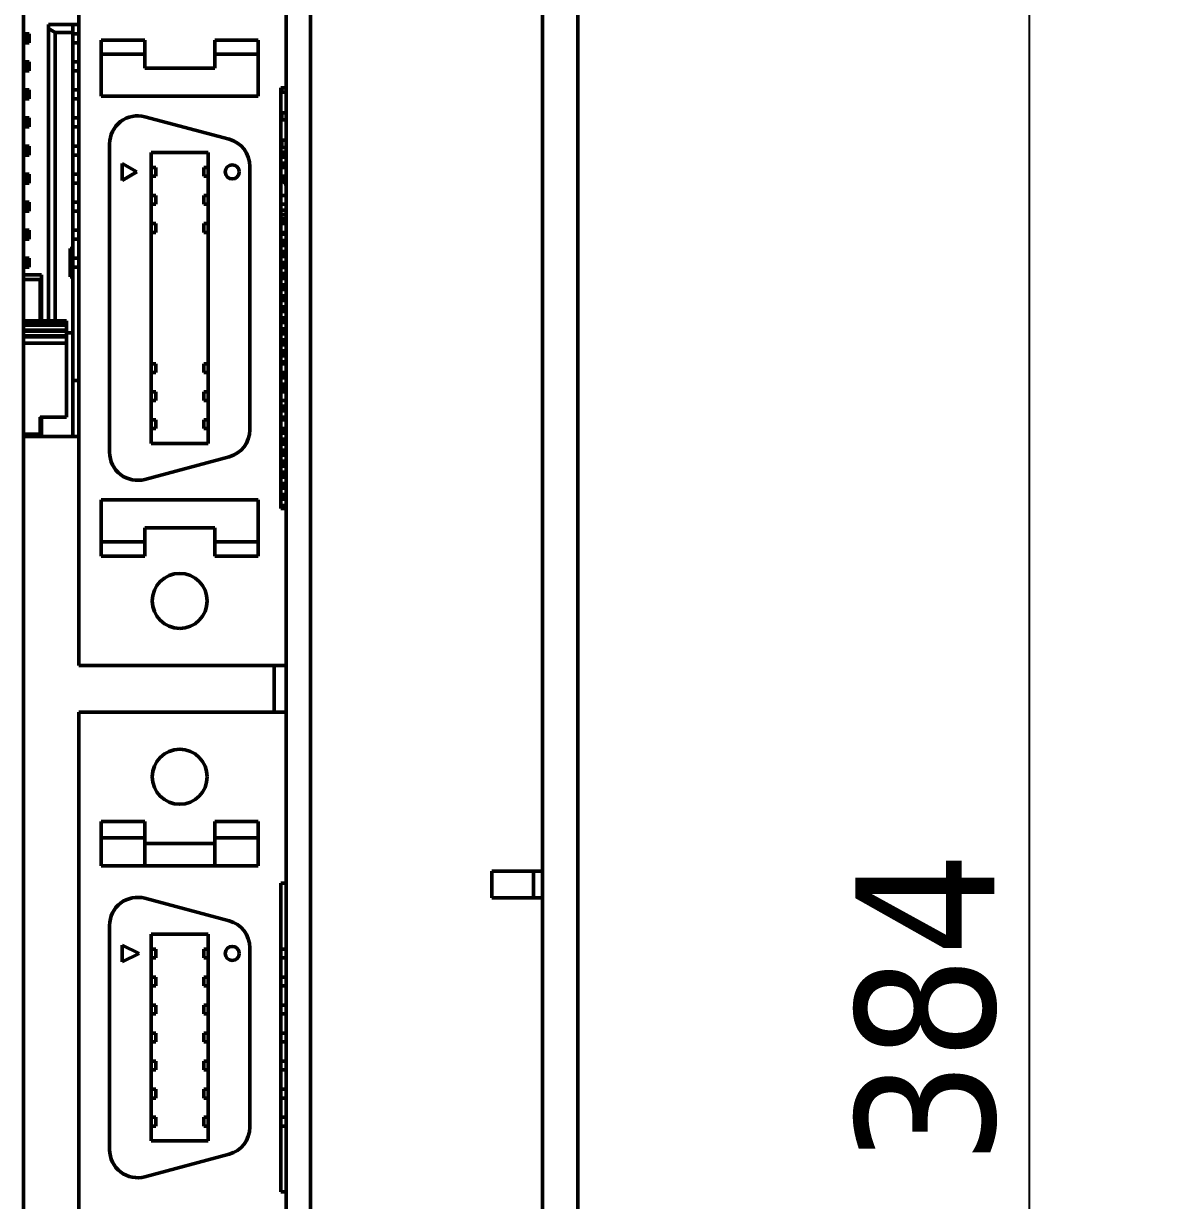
# Model space of a CAD drawing. Header units: millimetres. Extents: x 2121 to 4904, y 892 to 1933.
# Drawn here: x 2540 to 2591.2, y 1483.8 to 1537.1 of the extents above; entities that cross this region are included whole.
import ezdxf

# ---------------------------------------------------------------- set-up
doc = ezdxf.new("R2010")
doc.units = ezdxf.units.MM
doc.header["$LTSCALE"] = 1.8
doc.layers.add('외형선(ISO)', color=7, linetype='Continuous', lineweight=50)
doc.layers.add('치수(ISO)', color=7, linetype='Continuous', lineweight=25)
doc.styles.add('주 텍스트 (ISO)', font='')
doc.styles.get('주 텍스트 (ISO)').set_extended_font_data('Tahoma')
doc.dimstyles.new('기본값 (ISO)', dxfattribs={"dimscale": 1.8, "dimtxt": 3.5, "dimasz": 2.5, "dimexe": 3.175, "dimexo": 0, "dimgap": 0.762, "dimtad": 1, "dimrnd": 1e-08, "dimzin": 0, "dimtxsty": '주 텍스트 (ISO)', "dimcen": 0.09, "dimdle": 10, "dimclrd": 256, "dimclre": 256, "dimclrt": 256, "dimazin": 0, "dimtfac": 1.001486, "dimtmove": 0, "dimatfit": 3, "dimfxl": 1, "dimtolj": 1, "dimtzin": 0, "dimlwd": -1, "dimlwe": -1, "dimarcsym": 0})

# ---------------------------------------------------------------- blocks, each defined once
blk = doc.blocks.new('*D773')
at = {"layer": 'Defpoints', "color": 0}
for p in [(2549.237, 1684.495), (2553.512, 1300.495), (2585.504, 1300.495)]:
    blk.add_point(p, dxfattribs=at)
at = {"layer": '치수(ISO)', "color": 7}
for p, q in [((2549.237, 1684.495), (2591.219, 1684.495)), ((2585.504, 1679.995), (2585.504, 1304.995)), ((2553.512, 1300.495), (2591.219, 1300.495))]:
    blk.add_line(p, q, dxfattribs=at)
for points in [[(2586.254, 1679.995), (2584.754, 1679.995), (2585.504, 1684.495)], [(2584.754, 1304.995), (2586.254, 1304.995), (2585.504, 1300.495)]]:
    blk.add_solid(points, dxfattribs=at)
at = {"layer": '치수(ISO)', "color": 7, "insert": (2580.838, 1492.495), "char_height": 6.3, "attachment_point": 5, "rotation": 90, "style": '주 텍스트 (ISO)'}
blk.add_mtext('\\A1;384', dxfattribs=at)

msp = doc.modelspace()

# ---------------------------------------------------------------- linework, layer by layer
at = {"layer": '외형선(ISO)', "color": 7}
for p, q in [((2563.462, 1428.495), (2563.462, 1656.495)), ((2565.062, 1428.495), (2565.062, 1656.495)), ((2563.462, 1594.695), (2563.462, 1498.695)), ((2552.964, 1581.445), (2552.964, 1474.945)), ((2539.964, 1474.945), (2539.964, 1542.445)), ((2542.464, 1541.295), (2542.464, 1508.021)), ((2551.862, 1534.183), (2551.862, 1541.295)), ((2541.091, 1536.866), (2541.091, 1537.056)), ((2541.091, 1537.056), (2542.202, 1537.056)), ((2542.202, 1537.056), (2542.202, 1536.69)), ((2542.202, 1537.056), (2542.464, 1537.056)), ((2539.964, 1536.625), (2540.215, 1536.625)), ((2540.083, 1536.493), (2539.964, 1536.493)), ((2540.215, 1536.625), (2540.083, 1536.493)), ((2540.083, 1536.35), (2540.083, 1536.493)), ((2540.215, 1536.625), (2540.215, 1536.218)), ((2541.091, 1523.624), (2541.091, 1536.866)), ((2541.396, 1536.69), (2541.091, 1536.866)), ((2542.202, 1536.69), (2541.396, 1536.69)), ((2541.396, 1536.69), (2541.396, 1523.624)), ((2542.202, 1526.896), (2542.202, 1536.69)), ((2542.202, 1536.625), (2542.464, 1536.625)), ((2539.964, 1536.35), (2540.083, 1536.35)), ((2540.215, 1536.218), (2539.964, 1536.218)), ((2540.083, 1536.35), (2540.215, 1536.218)), ((2542.202, 1536.218), (2542.464, 1536.218)), ((2543.48, 1536.342), (2545.449, 1536.342)), ((2543.48, 1535.707), (2543.48, 1536.342)), ((2545.449, 1535.707), (2545.449, 1536.342)), ((2548.624, 1536.342), (2548.624, 1535.707)), ((2548.624, 1536.342), (2550.592, 1536.342)), ((2550.592, 1535.707), (2550.592, 1536.342)), ((2539.964, 1535.355), (2540.215, 1535.355)), ((2540.215, 1535.355), (2540.083, 1535.223)), ((2540.215, 1535.355), (2540.215, 1534.948)), ((2542.202, 1535.355), (2542.464, 1535.355)), ((2545.449, 1535.707), (2543.48, 1535.707)), ((2543.48, 1533.802), (2543.48, 1535.707)), ((2545.449, 1535.072), (2545.449, 1535.707)), ((2550.592, 1535.707), (2548.624, 1535.707)), ((2548.624, 1535.707), (2548.624, 1535.072)), ((2550.592, 1533.802), (2550.592, 1535.707)), ((2540.083, 1535.223), (2539.964, 1535.223)), ((2539.964, 1535.08), (2540.083, 1535.08)), ((2540.215, 1534.948), (2539.964, 1534.948)), ((2540.083, 1535.08), (2540.083, 1535.223)), ((2540.083, 1535.08), (2540.215, 1534.948)), ((2542.202, 1534.948), (2542.464, 1534.948)), ((2545.449, 1535.072), (2548.624, 1535.072)), ((2539.964, 1534.085), (2540.215, 1534.085)), ((2540.083, 1533.953), (2539.964, 1533.953)), ((2539.964, 1533.81), (2540.083, 1533.81)), ((2540.215, 1534.085), (2540.083, 1533.953)), ((2540.083, 1533.81), (2540.083, 1533.953)), ((2540.083, 1533.81), (2540.215, 1533.678)), ((2540.215, 1534.085), (2540.215, 1533.678)), ((2542.202, 1534.085), (2542.464, 1534.085)), ((2550.592, 1533.802), (2543.48, 1533.802)), ((2551.608, 1515.133), (2551.608, 1534.183)), ((2551.608, 1534.183), (2551.862, 1534.183)), ((2551.662, 1533.985), (2551.608, 1533.985)), ((2551.662, 1533.985), (2551.662, 1534.183)), ((2551.862, 1533.985), (2551.662, 1533.985)), ((2551.862, 1515.133), (2551.862, 1534.183)), ((2540.215, 1533.678), (2539.964, 1533.678)), ((2542.202, 1533.678), (2542.464, 1533.678)), ((2551.608, 1533.72), (2551.612, 1533.72)), ((2551.612, 1533.32), (2551.608, 1533.32)), ((2551.612, 1533.32), (2551.612, 1533.72)), ((2539.964, 1532.815), (2540.215, 1532.815)), ((2540.083, 1532.683), (2539.964, 1532.683)), ((2540.215, 1532.815), (2540.083, 1532.683)), ((2540.083, 1532.54), (2540.083, 1532.683)), ((2540.215, 1532.815), (2540.215, 1532.408)), ((2542.202, 1532.815), (2542.464, 1532.815)), ((2545.46, 1532.87), (2549.27, 1531.849)), ((2551.662, 1533.055), (2551.608, 1533.055)), ((2551.662, 1532.735), (2551.608, 1532.735)), ((2551.662, 1532.735), (2551.662, 1533.055)), ((2551.862, 1533.055), (2551.662, 1533.055)), ((2551.862, 1532.735), (2551.662, 1532.735)), ((2539.964, 1532.54), (2540.083, 1532.54)), ((2540.215, 1532.408), (2539.964, 1532.408)), ((2540.083, 1532.54), (2540.215, 1532.408)), ((2542.202, 1532.408), (2542.464, 1532.408)), ((2551.608, 1532.47), (2551.612, 1532.47)), ((2551.612, 1532.07), (2551.612, 1532.47)), ((2543.861, 1526.563), (2543.861, 1531.643)), ((2551.612, 1532.07), (2551.608, 1532.07)), ((2551.662, 1531.805), (2551.608, 1531.805)), ((2551.662, 1531.485), (2551.662, 1531.805)), ((2551.862, 1531.805), (2551.662, 1531.805)), ((2539.964, 1531.545), (2540.215, 1531.545)), ((2540.083, 1531.413), (2539.964, 1531.413)), ((2539.964, 1531.27), (2540.083, 1531.27)), ((2540.215, 1531.138), (2539.964, 1531.138)), ((2540.215, 1531.545), (2540.083, 1531.413)), ((2540.083, 1531.27), (2540.083, 1531.413)), ((2540.083, 1531.27), (2540.215, 1531.138)), ((2540.215, 1531.545), (2540.215, 1531.138)), ((2542.202, 1531.545), (2542.464, 1531.545)), ((2542.202, 1531.138), (2542.464, 1531.138)), ((2545.748, 1518.072), (2545.748, 1531.245)), ((2545.748, 1531.245), (2548.324, 1531.245)), ((2548.324, 1531.245), (2548.324, 1518.072)), ((2551.662, 1531.485), (2551.608, 1531.485)), ((2551.651, 1531.265), (2551.608, 1531.265)), ((2551.608, 1531.22), (2551.612, 1531.22)), ((2551.612, 1530.573), (2551.612, 1531.22)), ((2551.734, 1531.265), (2551.651, 1531.265)), ((2551.862, 1531.485), (2551.662, 1531.485)), ((2551.834, 1531.265), (2551.734, 1531.265)), ((2551.734, 1531.265), (2551.734, 1531.045)), ((2551.834, 1531.265), (2551.834, 1531.045)), ((2544.434, 1530.758), (2544.434, 1529.989)), ((2544.434, 1530.758), (2545.101, 1530.373)), ((2545.748, 1530.573), (2545.948, 1530.573)), ((2545.948, 1530.573), (2545.948, 1530.174)), ((2548.124, 1530.174), (2548.124, 1530.573)), ((2548.124, 1530.573), (2548.324, 1530.573)), ((2550.211, 1530.623), (2550.211, 1526.563)), ((2551.862, 1530.573), (2551.608, 1530.573)), ((2551.612, 1531.045), (2551.651, 1531.045)), ((2551.651, 1530.765), (2551.612, 1530.765)), ((2551.651, 1531.045), (2551.734, 1531.045)), ((2551.734, 1530.765), (2551.651, 1530.765)), ((2551.834, 1531.045), (2551.734, 1531.045)), ((2551.834, 1530.765), (2551.734, 1530.765)), ((2551.734, 1530.765), (2551.734, 1530.573)), ((2551.834, 1530.765), (2551.834, 1530.573)), ((2539.964, 1530.275), (2540.215, 1530.275)), ((2540.083, 1530.143), (2539.964, 1530.143)), ((2539.964, 1530), (2540.083, 1530)), ((2540.215, 1530.275), (2540.083, 1530.143)), ((2540.083, 1530), (2540.083, 1530.143)), ((2540.083, 1530), (2540.215, 1529.868)), ((2540.215, 1530.275), (2540.215, 1529.868)), ((2542.202, 1530.275), (2542.464, 1530.275)), ((2545.101, 1530.373), (2544.434, 1529.989)), ((2545.948, 1530.174), (2545.748, 1530.174)), ((2548.324, 1530.174), (2548.124, 1530.174)), ((2551.608, 1530.174), (2551.862, 1530.174)), ((2551.812, 1530.145), (2551.608, 1530.145)), ((2551.608, 1530.045), (2551.651, 1530.045)), ((2551.651, 1530.045), (2551.734, 1530.045)), ((2551.734, 1530.145), (2551.734, 1530.045)), ((2551.834, 1530.045), (2551.734, 1530.045)), ((2551.812, 1530.145), (2551.812, 1530.174)), ((2551.834, 1530.174), (2551.834, 1530.045)), ((2540.215, 1529.868), (2539.964, 1529.868)), ((2542.202, 1529.868), (2542.464, 1529.868)), ((2551.662, 1529.925), (2551.608, 1529.925)), ((2551.608, 1529.545), (2551.612, 1529.545)), ((2551.612, 1529.625), (2551.612, 1529.303)), ((2539.964, 1529.005), (2540.215, 1529.005)), ((2540.215, 1529.005), (2540.083, 1528.873)), ((2540.215, 1529.005), (2540.215, 1528.598)), ((2542.202, 1529.005), (2542.464, 1529.005)), ((2545.748, 1529.303), (2545.948, 1529.303)), ((2545.948, 1529.303), (2545.948, 1528.904)), ((2548.124, 1528.904), (2548.124, 1529.303)), ((2548.124, 1529.303), (2548.324, 1529.303)), ((2551.862, 1529.303), (2551.608, 1529.303)), ((2540.083, 1528.873), (2539.964, 1528.873)), ((2539.964, 1528.73), (2540.083, 1528.73)), ((2540.215, 1528.598), (2539.964, 1528.598)), ((2540.083, 1528.73), (2540.083, 1528.873)), ((2540.083, 1528.73), (2540.215, 1528.598)), ((2542.202, 1528.598), (2542.464, 1528.598)), ((2545.948, 1528.904), (2545.748, 1528.904)), ((2548.324, 1528.904), (2548.124, 1528.904)), ((2551.862, 1528.904), (2551.608, 1528.904)), ((2551.612, 1528.765), (2551.608, 1528.765)), ((2551.608, 1528.545), (2551.612, 1528.545)), ((2551.612, 1528.904), (2551.612, 1528.645)), ((2551.612, 1528.645), (2551.862, 1528.645)), ((2551.612, 1528.645), (2551.612, 1528.445)), ((2551.612, 1528.445), (2551.862, 1528.445)), ((2545.748, 1528.033), (2545.948, 1528.033)), ((2545.948, 1528.033), (2545.948, 1527.634)), ((2548.124, 1527.634), (2548.124, 1528.033)), ((2548.124, 1528.033), (2548.324, 1528.033)), ((2551.651, 1528.265), (2551.608, 1528.265)), ((2551.608, 1528.045), (2551.651, 1528.045)), ((2551.862, 1528.033), (2551.608, 1528.033)), ((2551.734, 1528.265), (2551.651, 1528.265)), ((2551.651, 1528.045), (2551.734, 1528.045)), ((2551.834, 1528.265), (2551.734, 1528.265)), ((2551.734, 1528.265), (2551.734, 1528.045)), ((2551.834, 1528.045), (2551.734, 1528.045)), ((2551.834, 1528.265), (2551.834, 1528.045)), ((2539.964, 1527.735), (2540.215, 1527.735)), ((2540.083, 1527.603), (2539.964, 1527.603)), ((2539.964, 1527.46), (2540.083, 1527.46)), ((2540.215, 1527.735), (2540.083, 1527.603)), ((2540.083, 1527.46), (2540.083, 1527.603)), ((2540.083, 1527.46), (2540.215, 1527.328)), ((2540.215, 1527.735), (2540.215, 1527.328)), ((2542.202, 1527.735), (2542.464, 1527.735)), ((2545.948, 1527.634), (2545.748, 1527.634)), ((2548.324, 1527.634), (2548.124, 1527.634)), ((2551.608, 1527.634), (2551.862, 1527.634)), ((2551.608, 1527.545), (2551.651, 1527.545)), ((2551.651, 1527.545), (2551.734, 1527.545)), ((2551.734, 1527.634), (2551.734, 1527.545)), ((2551.834, 1527.545), (2551.734, 1527.545)), ((2551.834, 1527.634), (2551.834, 1527.545)), ((2540.215, 1527.328), (2539.964, 1527.328)), ((2542.075, 1526.896), (2542.075, 1525.626)), ((2542.075, 1526.896), (2542.202, 1526.896)), ((2542.202, 1527.328), (2542.464, 1527.328)), ((2542.202, 1526.261), (2542.202, 1526.896)), ((2551.651, 1527.265), (2551.608, 1527.265)), ((2551.608, 1527.045), (2551.651, 1527.045)), ((2551.734, 1527.265), (2551.651, 1527.265)), ((2551.651, 1527.045), (2551.734, 1527.045)), ((2551.834, 1527.265), (2551.734, 1527.265)), ((2551.734, 1527.265), (2551.734, 1527.045)), ((2551.834, 1527.045), (2551.734, 1527.045)), ((2551.834, 1527.265), (2551.834, 1527.045)), ((2539.964, 1526.465), (2540.215, 1526.465)), ((2540.083, 1526.333), (2539.964, 1526.333)), ((2540.215, 1526.465), (2540.083, 1526.333)), ((2540.083, 1526.19), (2540.083, 1526.333)), ((2540.215, 1526.465), (2540.215, 1526.058)), ((2542.202, 1526.465), (2542.464, 1526.465)), ((2543.861, 1517.673), (2543.861, 1526.563)), ((2550.211, 1526.563), (2550.211, 1518.694)), ((2551.651, 1526.765), (2551.608, 1526.765)), ((2551.608, 1526.545), (2551.651, 1526.545)), ((2551.734, 1526.765), (2551.651, 1526.765)), ((2551.651, 1526.545), (2551.734, 1526.545)), ((2551.834, 1526.765), (2551.734, 1526.765)), ((2551.734, 1526.765), (2551.734, 1526.545)), ((2551.834, 1526.545), (2551.734, 1526.545)), ((2551.834, 1526.765), (2551.834, 1526.545)), ((2539.964, 1526.19), (2540.083, 1526.19)), ((2540.215, 1526.058), (2539.964, 1526.058)), ((2540.083, 1526.19), (2540.215, 1526.058)), ((2542.075, 1526.261), (2542.202, 1526.261)), ((2542.202, 1525.626), (2542.202, 1526.261)), ((2542.202, 1526.058), (2542.464, 1526.058)), ((2551.651, 1526.265), (2551.608, 1526.265)), ((2551.608, 1526.045), (2551.651, 1526.045)), ((2551.651, 1525.765), (2551.608, 1525.765)), ((2551.734, 1526.265), (2551.651, 1526.265)), ((2551.651, 1526.045), (2551.734, 1526.045)), ((2551.734, 1525.765), (2551.651, 1525.765)), ((2551.834, 1526.265), (2551.734, 1526.265)), ((2551.734, 1526.265), (2551.734, 1526.045)), ((2551.834, 1526.045), (2551.734, 1526.045)), ((2551.834, 1525.765), (2551.734, 1525.765)), ((2551.734, 1525.765), (2551.734, 1525.545)), ((2551.834, 1526.265), (2551.834, 1526.045)), ((2551.834, 1525.765), (2551.834, 1525.545)), ((2539.964, 1525.703), (2540.773, 1525.703)), ((2539.964, 1525.495), (2540.71, 1525.495)), ((2540.71, 1525.419), (2540.71, 1525.495)), ((2540.71, 1523.624), (2540.71, 1525.419)), ((2540.773, 1525.703), (2540.773, 1523.624)), ((2542.075, 1525.626), (2542.202, 1525.626)), ((2542.202, 1523.086), (2542.202, 1525.626)), ((2551.608, 1525.545), (2551.651, 1525.545)), ((2551.651, 1525.265), (2551.608, 1525.265)), ((2551.651, 1525.545), (2551.734, 1525.545)), ((2551.734, 1525.265), (2551.651, 1525.265)), ((2551.834, 1525.545), (2551.734, 1525.545)), ((2551.834, 1525.265), (2551.734, 1525.265)), ((2551.734, 1525.265), (2551.734, 1525.045)), ((2551.834, 1525.265), (2551.834, 1525.045)), ((2551.608, 1525.045), (2551.651, 1525.045)), ((2551.651, 1524.765), (2551.608, 1524.765)), ((2551.651, 1525.045), (2551.734, 1525.045)), ((2551.734, 1524.765), (2551.651, 1524.765)), ((2551.834, 1525.045), (2551.734, 1525.045)), ((2551.834, 1524.765), (2551.734, 1524.765)), ((2551.734, 1524.765), (2551.734, 1524.545)), ((2551.834, 1524.765), (2551.834, 1524.545)), ((2551.608, 1524.545), (2551.651, 1524.545)), ((2551.651, 1524.265), (2551.608, 1524.265)), ((2551.651, 1524.545), (2551.734, 1524.545)), ((2551.734, 1524.265), (2551.651, 1524.265)), ((2551.834, 1524.545), (2551.734, 1524.545)), ((2551.834, 1524.265), (2551.734, 1524.265)), ((2551.734, 1524.265), (2551.734, 1524.045)), ((2551.834, 1524.265), (2551.834, 1524.045)), ((2541.916, 1523.624), (2539.964, 1523.624)), ((2541.916, 1523.624), (2541.916, 1523.463)), ((2551.608, 1524.045), (2551.651, 1524.045)), ((2551.651, 1523.765), (2551.608, 1523.765)), ((2551.651, 1524.045), (2551.734, 1524.045)), ((2551.734, 1523.765), (2551.651, 1523.765)), ((2551.834, 1524.045), (2551.734, 1524.045)), ((2551.834, 1523.765), (2551.734, 1523.765)), ((2551.734, 1523.765), (2551.734, 1523.545)), ((2551.834, 1523.765), (2551.834, 1523.545)), ((2541.916, 1523.463), (2539.964, 1523.463)), ((2541.916, 1523.424), (2539.964, 1523.424)), ((2541.916, 1523.203), (2539.964, 1523.203)), ((2541.916, 1523.165), (2539.964, 1523.165)), ((2541.916, 1523.424), (2541.916, 1523.463)), ((2541.916, 1523.424), (2541.916, 1523.203)), ((2541.916, 1523.165), (2541.916, 1523.203)), ((2541.916, 1523.165), (2541.916, 1522.944)), ((2541.916, 1523.086), (2542.202, 1523.086)), ((2542.202, 1523.086), (2542.202, 1519.597)), ((2551.608, 1523.545), (2551.651, 1523.545)), ((2551.651, 1523.265), (2551.608, 1523.265)), ((2551.651, 1523.545), (2551.734, 1523.545)), ((2551.734, 1523.265), (2551.651, 1523.265)), ((2551.834, 1523.545), (2551.734, 1523.545)), ((2551.834, 1523.265), (2551.734, 1523.265)), ((2551.734, 1523.265), (2551.734, 1523.045)), ((2551.834, 1523.265), (2551.834, 1523.045)), ((2541.916, 1522.944), (2539.964, 1522.944)), ((2541.916, 1522.905), (2539.964, 1522.905)), ((2541.916, 1522.621), (2539.964, 1522.621)), ((2541.916, 1522.905), (2541.916, 1522.944)), ((2541.916, 1522.905), (2541.916, 1522.621)), ((2541.916, 1522.595), (2541.916, 1522.621)), ((2541.916, 1520.516), (2541.916, 1522.595)), ((2551.608, 1523.045), (2551.651, 1523.045)), ((2551.651, 1522.765), (2551.608, 1522.765)), ((2551.608, 1522.545), (2551.651, 1522.545)), ((2551.651, 1523.045), (2551.734, 1523.045)), ((2551.734, 1522.765), (2551.651, 1522.765)), ((2551.651, 1522.545), (2551.734, 1522.545)), ((2551.834, 1523.045), (2551.734, 1523.045)), ((2551.834, 1522.765), (2551.734, 1522.765)), ((2551.734, 1522.765), (2551.734, 1522.545)), ((2551.834, 1522.545), (2551.734, 1522.545)), ((2551.834, 1522.765), (2551.834, 1522.545)), ((2551.651, 1522.265), (2551.608, 1522.265)), ((2551.608, 1522.045), (2551.651, 1522.045)), ((2551.734, 1522.265), (2551.651, 1522.265)), ((2551.651, 1522.045), (2551.734, 1522.045)), ((2551.834, 1522.265), (2551.734, 1522.265)), ((2551.734, 1522.265), (2551.734, 1522.045)), ((2551.834, 1522.045), (2551.734, 1522.045)), ((2551.834, 1522.265), (2551.834, 1522.045)), ((2545.748, 1521.683), (2545.948, 1521.683)), ((2545.948, 1521.683), (2545.948, 1521.284)), ((2548.124, 1521.284), (2548.124, 1521.683)), ((2548.124, 1521.683), (2548.324, 1521.683)), ((2551.651, 1521.765), (2551.608, 1521.765)), ((2551.862, 1521.683), (2551.608, 1521.683)), ((2551.734, 1521.765), (2551.651, 1521.765)), ((2551.834, 1521.765), (2551.734, 1521.765)), ((2551.734, 1521.765), (2551.734, 1521.683)), ((2551.834, 1521.765), (2551.834, 1521.683)), ((2545.948, 1521.284), (2545.748, 1521.284)), ((2548.324, 1521.284), (2548.124, 1521.284)), ((2551.608, 1521.284), (2551.862, 1521.284)), ((2551.651, 1521.265), (2551.608, 1521.265)), ((2551.608, 1521.045), (2551.651, 1521.045)), ((2551.734, 1521.265), (2551.651, 1521.265)), ((2551.651, 1521.045), (2551.734, 1521.045)), ((2551.834, 1521.265), (2551.734, 1521.265)), ((2551.734, 1521.265), (2551.734, 1521.045)), ((2551.834, 1521.045), (2551.734, 1521.045)), ((2551.834, 1521.265), (2551.834, 1521.045)), ((2541.916, 1520.516), (2541.916, 1519.842)), ((2542.464, 1520.927), (2542.202, 1520.927)), ((2545.948, 1520.413), (2545.748, 1520.413)), ((2545.948, 1520.014), (2545.948, 1520.413)), ((2548.124, 1520.413), (2548.124, 1520.014)), ((2548.324, 1520.413), (2548.124, 1520.413)), ((2551.651, 1520.765), (2551.608, 1520.765)), ((2551.608, 1520.545), (2551.651, 1520.545)), ((2551.608, 1520.413), (2551.862, 1520.413)), ((2551.734, 1520.765), (2551.651, 1520.765)), ((2551.651, 1520.545), (2551.734, 1520.545)), ((2551.834, 1520.765), (2551.734, 1520.765)), ((2551.734, 1520.765), (2551.734, 1520.545)), ((2551.834, 1520.545), (2551.734, 1520.545)), ((2551.834, 1520.765), (2551.834, 1520.545)), ((2545.748, 1520.014), (2545.948, 1520.014)), ((2548.124, 1520.014), (2548.324, 1520.014)), ((2551.608, 1520.014), (2551.862, 1520.014)), ((2541.916, 1519.259), (2541.916, 1519.842)), ((2542.202, 1519.222), (2542.202, 1519.597)), ((2551.651, 1519.765), (2551.608, 1519.765)), ((2551.608, 1519.545), (2551.651, 1519.545)), ((2551.734, 1519.765), (2551.651, 1519.765)), ((2551.651, 1519.545), (2551.734, 1519.545)), ((2551.834, 1519.765), (2551.734, 1519.765)), ((2551.734, 1519.765), (2551.734, 1519.545)), ((2551.834, 1519.545), (2551.734, 1519.545)), ((2551.834, 1519.765), (2551.834, 1519.545)), ((2540.71, 1518.513), (2540.71, 1519.259)), ((2540.71, 1519.259), (2541.916, 1519.259)), ((2540.773, 1519.259), (2540.773, 1519.222)), ((2540.773, 1518.387), (2540.773, 1519.222)), ((2542.202, 1518.387), (2542.202, 1519.222)), ((2545.948, 1519.143), (2545.748, 1519.143)), ((2545.948, 1518.744), (2545.948, 1519.143)), ((2548.124, 1519.143), (2548.124, 1518.744)), ((2548.324, 1519.143), (2548.124, 1519.143)), ((2551.651, 1519.265), (2551.608, 1519.265)), ((2551.608, 1519.143), (2551.862, 1519.143)), ((2551.734, 1519.265), (2551.651, 1519.265)), ((2551.834, 1519.265), (2551.734, 1519.265)), ((2551.734, 1519.265), (2551.734, 1519.143)), ((2551.834, 1519.265), (2551.834, 1519.143)), ((2539.964, 1518.486), (2540.71, 1518.486)), ((2539.964, 1518.387), (2540.773, 1518.387)), ((2540.71, 1518.513), (2540.71, 1518.486)), ((2540.773, 1518.387), (2542.202, 1518.387)), ((2542.202, 1518.387), (2542.464, 1518.387)), ((2545.748, 1518.744), (2545.948, 1518.744)), ((2548.124, 1518.744), (2548.324, 1518.744)), ((2551.862, 1518.744), (2551.608, 1518.744)), ((2551.608, 1518.545), (2551.651, 1518.545)), ((2551.651, 1518.545), (2551.734, 1518.545)), ((2551.734, 1518.744), (2551.734, 1518.545)), ((2551.834, 1518.545), (2551.734, 1518.545)), ((2551.834, 1518.744), (2551.834, 1518.545)), ((2548.324, 1518.072), (2545.748, 1518.072)), ((2551.651, 1518.265), (2551.608, 1518.265)), ((2551.608, 1518.045), (2551.651, 1518.045)), ((2551.651, 1517.765), (2551.608, 1517.765)), ((2551.734, 1518.265), (2551.651, 1518.265)), ((2551.651, 1518.045), (2551.734, 1518.045)), ((2551.734, 1517.765), (2551.651, 1517.765)), ((2551.834, 1518.265), (2551.734, 1518.265)), ((2551.734, 1518.265), (2551.734, 1518.045)), ((2551.834, 1518.045), (2551.734, 1518.045)), ((2551.834, 1517.765), (2551.734, 1517.765)), ((2551.734, 1517.765), (2551.734, 1517.545)), ((2551.834, 1518.265), (2551.834, 1518.045)), ((2551.834, 1517.765), (2551.834, 1517.545)), ((2549.27, 1517.468), (2545.46, 1516.447)), ((2551.608, 1517.545), (2551.651, 1517.545)), ((2551.651, 1517.265), (2551.608, 1517.265)), ((2551.651, 1517.545), (2551.734, 1517.545)), ((2551.734, 1517.265), (2551.651, 1517.265)), ((2551.834, 1517.545), (2551.734, 1517.545)), ((2551.834, 1517.265), (2551.734, 1517.265)), ((2551.734, 1517.265), (2551.734, 1517.045)), ((2551.834, 1517.265), (2551.834, 1517.045)), ((2551.608, 1517.045), (2551.651, 1517.045)), ((2551.651, 1516.765), (2551.608, 1516.765)), ((2551.651, 1517.045), (2551.734, 1517.045)), ((2551.734, 1516.765), (2551.651, 1516.765)), ((2551.834, 1517.045), (2551.734, 1517.045)), ((2551.834, 1516.765), (2551.734, 1516.765)), ((2551.734, 1516.765), (2551.734, 1516.545)), ((2551.834, 1516.765), (2551.834, 1516.545)), ((2551.608, 1516.545), (2551.651, 1516.545)), ((2551.651, 1516.265), (2551.608, 1516.265)), ((2551.651, 1516.545), (2551.734, 1516.545)), ((2551.734, 1516.265), (2551.651, 1516.265)), ((2551.834, 1516.545), (2551.734, 1516.545)), ((2551.834, 1516.265), (2551.734, 1516.265)), ((2551.734, 1516.265), (2551.734, 1516.045)), ((2551.834, 1516.265), (2551.834, 1516.045)), ((2551.608, 1516.045), (2551.651, 1516.045)), ((2551.651, 1515.765), (2551.608, 1515.765)), ((2551.651, 1516.045), (2551.734, 1516.045)), ((2551.734, 1515.765), (2551.651, 1515.765)), ((2551.834, 1516.045), (2551.734, 1516.045)), ((2551.834, 1515.765), (2551.734, 1515.765)), ((2551.734, 1515.765), (2551.734, 1515.545)), ((2551.834, 1515.765), (2551.834, 1515.545)), ((2543.48, 1515.514), (2550.592, 1515.514)), ((2543.48, 1513.609), (2543.48, 1515.514)), ((2550.592, 1513.609), (2550.592, 1515.514)), ((2551.608, 1515.545), (2551.651, 1515.545)), ((2551.651, 1515.265), (2551.608, 1515.265)), ((2551.862, 1515.133), (2551.608, 1515.133)), ((2551.651, 1515.545), (2551.734, 1515.545)), ((2551.734, 1515.265), (2551.651, 1515.265)), ((2551.834, 1515.545), (2551.734, 1515.545)), ((2551.834, 1515.265), (2551.734, 1515.265)), ((2551.734, 1515.265), (2551.734, 1515.133)), ((2551.834, 1515.265), (2551.834, 1515.133)), ((2551.862, 1508.021), (2551.862, 1515.133)), ((2545.449, 1513.609), (2545.449, 1514.244)), ((2548.624, 1514.244), (2545.449, 1514.244)), ((2548.624, 1514.244), (2548.624, 1513.609)), ((2543.48, 1513.609), (2545.449, 1513.609)), ((2543.48, 1512.974), (2543.48, 1513.609)), ((2545.449, 1513.609), (2545.449, 1512.974)), ((2548.624, 1513.609), (2548.624, 1512.974)), ((2548.624, 1513.609), (2550.592, 1513.609)), ((2550.592, 1512.974), (2550.592, 1513.609)), ((2545.449, 1512.974), (2543.48, 1512.974)), ((2550.592, 1512.974), (2548.624, 1512.974)), ((2542.464, 1508.021), (2548.324, 1508.021)), ((2548.324, 1508.021), (2551.862, 1508.021)), ((2551.312, 1508.021), (2551.312, 1505.895)), ((2551.862, 1505.895), (2551.862, 1508.021)), ((2542.464, 1505.895), (2551.862, 1505.895)), ((2542.464, 1476.431), (2542.464, 1505.895)), ((2551.862, 1505.895), (2551.862, 1498.148)), ((2545.449, 1500.942), (2543.48, 1500.942)), ((2543.48, 1500.209), (2543.48, 1500.942)), ((2545.449, 1500.209), (2545.449, 1500.942)), ((2548.624, 1500.209), (2548.624, 1500.942)), ((2548.624, 1500.942), (2550.592, 1500.942)), ((2550.592, 1500.942), (2550.592, 1500.209)), ((2543.48, 1500.209), (2545.449, 1500.209)), ((2543.48, 1500.209), (2543.48, 1498.939)), ((2545.449, 1500.209), (2545.449, 1498.939)), ((2550.592, 1500.209), (2548.624, 1500.209)), ((2548.624, 1500.209), (2548.624, 1498.939)), ((2550.592, 1498.939), (2550.592, 1500.209)), ((2545.449, 1499.955), (2548.624, 1499.955)), ((2545.449, 1498.939), (2543.48, 1498.939)), ((2548.624, 1498.939), (2545.449, 1498.939)), ((2550.592, 1498.939), (2548.624, 1498.939)), ((2561.162, 1497.495), (2561.162, 1498.695)), ((2561.162, 1498.695), (2563.462, 1498.695)), ((2563.062, 1497.495), (2563.062, 1498.695)), ((2551.862, 1498.148), (2551.608, 1498.148)), ((2551.608, 1498.148), (2551.608, 1484.178)), ((2551.862, 1484.178), (2551.862, 1498.148)), ((2561.762, 1497.495), (2561.162, 1497.495)), ((2563.462, 1497.495), (2561.762, 1497.495)), ((2545.46, 1497.47), (2549.27, 1496.449)), ((2543.861, 1486.083), (2543.861, 1496.243)), ((2544.434, 1495.351), (2545.196, 1494.97)), ((2544.434, 1494.589), (2544.434, 1495.351)), ((2545.748, 1486.482), (2545.748, 1495.845)), ((2545.748, 1495.845), (2548.324, 1495.845)), ((2548.324, 1495.845), (2548.324, 1486.482)), ((2545.196, 1494.97), (2544.434, 1494.589)), ((2545.748, 1495.173), (2545.948, 1495.173)), ((2545.948, 1494.774), (2545.948, 1495.173)), ((2548.124, 1495.173), (2548.124, 1494.774)), ((2548.324, 1495.173), (2548.124, 1495.173)), ((2550.211, 1495.223), (2550.211, 1487.104)), ((2551.862, 1495.173), (2551.608, 1495.173)), ((2545.748, 1494.774), (2545.948, 1494.774)), ((2548.324, 1494.774), (2548.124, 1494.774)), ((2551.608, 1494.774), (2551.862, 1494.774)), ((2545.748, 1493.903), (2545.948, 1493.903)), ((2545.948, 1493.504), (2545.948, 1493.903)), ((2548.124, 1493.903), (2548.124, 1493.504)), ((2548.324, 1493.903), (2548.124, 1493.903)), ((2551.608, 1493.903), (2551.862, 1493.903)), ((2545.748, 1493.504), (2545.948, 1493.504)), ((2548.324, 1493.504), (2548.124, 1493.504)), ((2551.608, 1493.504), (2551.862, 1493.504)), ((2545.748, 1492.633), (2545.948, 1492.633)), ((2545.748, 1492.234), (2545.948, 1492.234)), ((2545.948, 1492.234), (2545.948, 1492.633)), ((2548.124, 1492.633), (2548.124, 1492.234)), ((2548.324, 1492.633), (2548.124, 1492.633)), ((2548.324, 1492.234), (2548.124, 1492.234)), ((2551.862, 1492.633), (2551.608, 1492.633)), ((2551.608, 1492.234), (2551.862, 1492.234)), ((2545.748, 1491.363), (2545.948, 1491.363)), ((2545.948, 1490.964), (2545.948, 1491.363)), ((2548.124, 1491.363), (2548.124, 1490.964)), ((2548.324, 1491.363), (2548.124, 1491.363)), ((2551.608, 1491.363), (2551.862, 1491.363)), ((2545.748, 1490.964), (2545.948, 1490.964)), ((2548.324, 1490.964), (2548.124, 1490.964)), ((2551.608, 1490.964), (2551.862, 1490.964)), ((2545.748, 1490.093), (2545.948, 1490.093)), ((2545.948, 1489.694), (2545.948, 1490.093)), ((2548.124, 1490.093), (2548.124, 1489.694)), ((2548.324, 1490.093), (2548.124, 1490.093)), ((2551.608, 1490.093), (2551.862, 1490.093)), ((2545.748, 1489.694), (2545.948, 1489.694)), ((2548.324, 1489.694), (2548.124, 1489.694)), ((2551.862, 1489.694), (2551.608, 1489.694)), ((2545.748, 1488.823), (2545.948, 1488.823)), ((2545.748, 1488.424), (2545.948, 1488.424)), ((2545.948, 1488.424), (2545.948, 1488.823)), ((2548.124, 1488.823), (2548.124, 1488.424)), ((2548.324, 1488.823), (2548.124, 1488.823)), ((2548.324, 1488.424), (2548.124, 1488.424)), ((2551.608, 1488.823), (2551.862, 1488.823)), ((2551.608, 1488.424), (2551.862, 1488.424)), ((2545.748, 1487.553), (2545.948, 1487.553)), ((2545.948, 1487.154), (2545.948, 1487.553)), ((2548.124, 1487.553), (2548.124, 1487.154)), ((2548.324, 1487.553), (2548.124, 1487.553)), ((2551.862, 1487.553), (2551.608, 1487.553)), ((2545.748, 1487.154), (2545.948, 1487.154)), ((2548.324, 1487.154), (2548.124, 1487.154)), ((2551.608, 1487.154), (2551.862, 1487.154)), ((2548.324, 1486.482), (2545.748, 1486.482)), ((2549.27, 1485.878), (2545.46, 1484.857)), ((2551.608, 1484.178), (2551.862, 1484.178)), ((2551.862, 1476.431), (2551.862, 1484.178))]:
    msp.add_line(p, q, dxfattribs=at)
for centre, radius in [((2549.416, 1530.373), 0.318), ((2547.036, 1502.974), 1.245), ((2549.416, 1494.973), 0.318)]:
    msp.add_circle(centre, radius, dxfattribs=at)
for centre, radius, start, end in [((2545.131, 1531.643), 1.27, 75, 180), ((2548.941, 1530.623), 1.27, 0, 75), ((2551.562, 1529.625), 0.05, 0, 23.0739), ((2551.662, 1529.725), 0.2, 0, 90), ((2540.392, 1519.403), 0.381, 326.4427, 337.7449), ((2548.941, 1518.694), 1.27, 285, 0), ((2545.131, 1517.673), 1.27, 180, 285), ((2547.036, 1510.942), 1.245, 90, 270), ((2547.036, 1510.942), 1.245, 270, 90), ((2545.131, 1496.243), 1.27, 75, 180), ((2548.941, 1495.223), 1.27, 0, 75), ((2548.941, 1487.104), 1.27, 285, 0), ((2545.131, 1486.083), 1.27, 180, 285)]:
    msp.add_arc(centre, radius, start, end, dxfattribs=at)

# ---------------------------------------------------------------- dimensions: what is measured, and where the dimension line sits
at = {"layer": '치수(ISO)', "color": 7}
dim = msp.add_linear_dim(base=(2585.504, 1300.495), p1=(2549.237, 1684.495), p2=(2553.512, 1300.495), angle=90, dimstyle='기본값 (ISO)', override={"dimzin": 8, "dimdsep": 46, "dimclrd": 7, "dimclre": 7, "dimclrt": 7, "dimtofl": 0, "dimatfit": 1}, dxfattribs=at)
dim.commit()
dim.dimension.update_dxf_attribs({"geometry": '*D773', "text_midpoint": (2580.838, 1492.495)})

doc.saveas('drawing.dxf')
